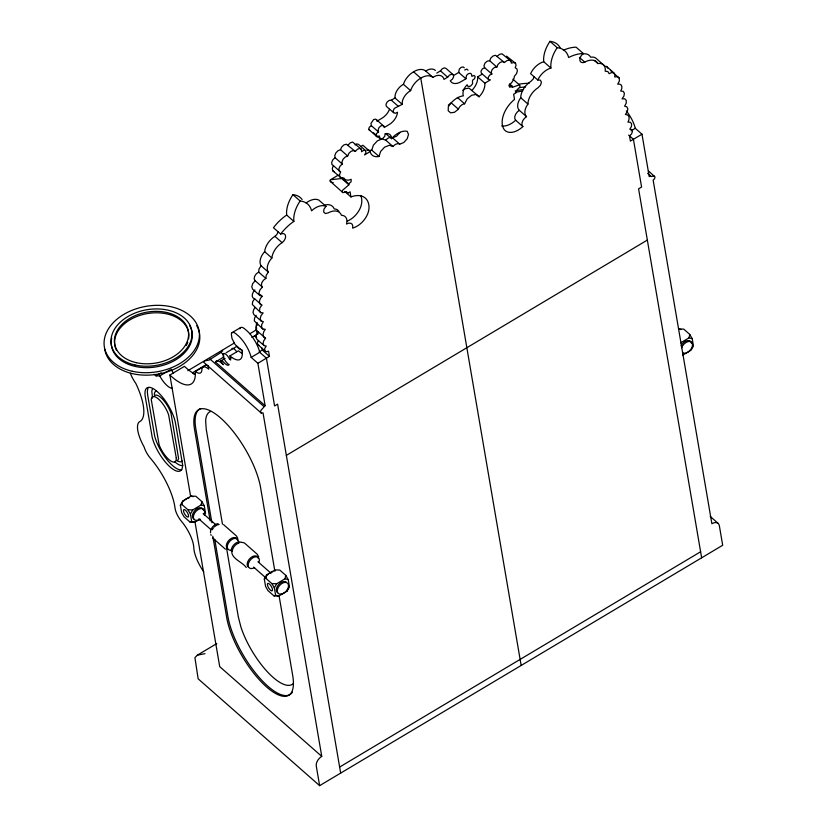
<?xml version="1.0" encoding="UTF-8"?>
<svg xmlns="http://www.w3.org/2000/svg" width="827" height="827" viewBox="0 0 827 827"><rect width="100%" height="100%" fill="white"/><g stroke="black" fill="none" stroke-linecap="round" stroke-linejoin="round"><path stroke-width="1.24" d="M232.077 549.479C229.648 558.39 242.311 561.636 246.281 567.549M648.399 170.869L655.005 176.895L654.602 178.653L653.144 180.152L711.871 523.698A8.053 5.086 -48.7 0 1 719.325 525.579L722.684 545.262L319.625 785.65L316.265 765.967A8.053 5.086 -48.7 0 1 321.755 756.374L263.027 412.818L261.384 413.169L260.505 412.177L260.908 410.419L265.126 405.695L257.879 363.28L269.457 356.375L268.568 351.165L266.263 351.775L264.764 350.72L264.743 348.477L266.232 346.068L264.061 345.583L263.1 343.65L263.658 340.91L265.56 338.274A7.443 4.704 -48.7 0 1 265.26 329.291L262.862 329.032L261.549 327.285L261.725 324.556L263.327 321.662L261.084 320.938L260.205 318.705L260.981 315.697L263.162 312.895L260.712 312.668L259.492 310.797L259.905 307.944L261.828 305.111A6.554 4.135 -48.7 0 1 262.128 296.273L259.802 295.477L258.975 293.078L259.936 289.905L262.366 287.083L255.161 280.746L254.178 278.968L254.592 276.414L256.256 273.861L258.665 272.093L259.027 268.961L261.105 265.777A12.581 7.939 -48.7 0 1 264.671 251.666A15.393 9.717 -48.7 0 1 274.915 236.315A6.109 3.856 -48.7 0 0 278.141 231.839M262.366 287.083L261.384 285.305L261.797 282.751L263.462 280.198L265.87 278.43L266.232 275.298L268.31 272.114A12.581 7.939 -48.7 0 1 271.876 258.003A15.393 9.717 -48.7 0 1 282.121 242.652A6.109 3.856 -48.7 0 0 285.553 235.871A6.109 3.856 -48.7 0 0 280.653 234.051L273.448 227.714A37.391 23.601 -48.7 0 1 286.659 215.041A28.821 18.184 -48.7 0 1 292.934 194.665A28.821 18.184 -48.7 0 1 302.113 199.524M200.062 519.129L194.862 522.23L190.076 522.116L184.049 516.813L181.62 512.585L180.358 505.204L181.94 504.511L182.705 501.09L191.027 496.128L195.813 496.241L201.85 501.544L204.279 505.773L205.541 513.153L204.362 515.211M194.862 522.23L191.668 521.423L190.406 514.043L192.763 509.928L201.085 504.966L201.85 501.544M264.299 579.024L265.891 578.331L266.645 574.91L274.977 569.948L279.753 570.061L285.791 575.365L288.22 579.593L289.481 586.974L287.124 591.088L278.802 596.05L274.026 595.936L267.989 590.633L265.56 586.405L264.299 579.024L266.645 574.91M278.802 596.05L275.608 595.244L274.347 587.863L276.704 583.748L285.026 578.786L285.791 575.365M287.124 591.088L287.641 588.803M680.683 342.812L689.005 337.85L689.77 334.418L683.733 329.115L678.957 329.001L681.086 329.539M369.907 130.49L368.687 129.405L369.349 127.193L371.354 125.673L370.972 123.419L373.515 119.646L375.458 119.119L376.75 119.977L383.955 126.314L384.162 127.544L389.248 124.505A12.095 7.639 -48.7 0 0 397.518 112.255L395.285 113.268L393.569 112.668L386.364 106.332L385.992 104.398L387.129 102.041L389.238 100.377L391.326 100.191L395.027 97.989A11.464 7.236 -48.7 0 1 403.421 84.313A15.248 9.624 -48.7 0 1 413.562 71.815A15.248 9.624 -48.7 0 1 425.698 71.019A11.464 7.236 -48.7 0 1 435.405 70.44M533.922 76.849L533.312 78.865L530.851 81.397A15.331 9.676 -48.7 0 0 520.741 97.731A11.867 7.484 -48.7 0 0 519.325 110.322A6.854 4.331 -48.7 0 0 515.655 120.235A17.119 10.803 -48.7 0 1 501.648 125.931M392.99 146.524L389.331 145.283L384.586 147.175L380.616 151.475L378.993 156.468L371.788 150.132L373.411 145.138L377.381 140.838L382.126 138.946L385.785 140.197L392.99 146.524A5.903 3.721 -48.7 0 1 399.73 144.177L403.824 142.492L407.204 138.74L408.507 134.439L407.204 131.307A16.251 10.255 -48.7 0 0 391.543 138.688A10.255 6.471 -48.7 0 0 385.031 133.736L384.824 136.207L382.756 138.481L380.368 138.874L373.163 132.537M378.993 156.468A14.741 9.304 -48.7 0 1 370.103 151.61L364.562 154.918L365.968 152.592L365.617 150.617L363.746 150.266L361.554 151.755L361.502 149.408L359.848 148.405L357.388 149.222L355.331 151.465L346.368 144.218L343.887 144.942L341.654 147.03L340.497 149.677L338.036 150.69L335.907 152.85L334.801 155.455L335.069 157.678L332.919 159.704L331.72 162.257L331.906 164.48L333.395 165.627L332.33 168.336L332.64 170.631L341.427 178.167L343.825 177.929A9.417 5.944 -48.7 0 0 351.175 179.304L351.093 181.806L348.715 183.821L348.88 184.845L342.523 190.303L342.171 191.792L342.916 192.629L344.301 192.329A4.486 2.832 -48.7 0 1 347.764 193.198L350.079 191.823L350.948 196.94A23.911 15.093 -48.7 0 1 368.966 208.466A17.119 10.803 -48.7 0 1 352.591 228.128A6.854 4.331 -48.7 0 0 346.513 224.024A11.867 7.484 -48.7 0 0 341.458 215.299A15.331 9.676 -48.7 0 0 328.154 212.921L325.362 213.531L323.677 212.053L323.926 209.2L325.972 206.347L318.767 200.01A15.393 9.717 -48.7 0 0 306.145 202.956M333.395 165.627L340.6 171.964L339.535 174.673L339.835 176.968M340.6 171.964L339.111 170.817L338.925 168.594L340.114 166.041L342.275 164.015L342.006 161.792L343.112 159.187L345.241 157.027L347.702 156.014L348.86 153.367L351.093 151.279L353.574 150.555L355.331 151.465M436.79 73.076L440.481 70.874L442.249 68.765L444.481 67.835L446.135 68.527L453.341 74.854L453.63 76.849L452.431 79.185L450.291 80.788A12.095 7.639 -48.7 0 0 460.835 81.811L465.921 78.782L466.49 75.453L468.247 73.779L470.191 73.252L471.483 74.11L471.876 76.363L473.974 75.422L475.205 76.508L474.543 78.71L472.537 80.229L472.527 83.899L470.46 86.173L468.072 86.566L467.131 84.767A10.255 6.471 -48.7 0 0 463.358 95.86A16.251 10.255 -48.7 0 0 448.306 106.797L448.224 110.756L450.612 112.854L454.53 112.255L458.396 109.195A5.903 3.721 -48.7 0 1 464.619 103.809L467.214 98.837L471.669 95.239L476.228 94.443L479.102 96.769A14.741 9.304 -48.7 0 0 484.839 83.186L490.39 79.868L488.519 79.506L488.188 77.521L489.605 75.195L491.858 74.037L484.653 67.7L483.96 65.736L485.004 63.121L487.258 61.126L489.636 60.733L490.783 58.086L493.026 55.998L495.497 55.275L504.47 62.521L506.796 60.681L509.194 60.133L510.9 61.064L511.365 63.162L513.753 62.48L515.521 63.266L516.058 65.281L515.2 67.824L516.916 68.879L517.371 71.081L516.451 73.779L514.425 76.187A9.417 5.944 -48.7 0 1 508.863 85.253L509.701 87.207L512.275 86.277L512.451 87.3L519.335 84.85L520.069 85.688L519.728 87.166L518.498 88.427A4.486 2.832 -48.7 0 0 515.955 92.893L513.639 94.268L514.518 99.395A23.911 15.093 -48.7 0 0 503.405 128.288A17.119 10.803 -48.7 0 0 522.86 126.572A6.854 4.331 -48.7 0 1 526.53 116.659A11.867 7.484 -48.7 0 1 527.946 104.068A15.331 9.676 -48.7 0 1 538.057 87.734L540.517 85.202L541.427 82.183L540.341 80.126L537.788 80.012L530.583 73.675A15.393 9.717 -48.7 0 1 543.721 61.725A28.821 18.184 -48.7 0 1 549.986 41.35A28.821 18.184 -48.7 0 1 560.117 47.708M491.858 74.037L491.166 72.073L492.21 69.458L494.463 67.463L496.841 67.07L497.988 64.423L500.232 62.335L502.702 61.611L504.47 62.521M256.122 315.325L254.52 318.219L254.344 320.948L262.862 329.032M180.358 505.204L182.705 501.09M258.531 340.538L257.548 342.151L257.559 344.383L264.764 350.72M338.243 175.138L330.511 179.748L329.777 180.886L342.916 192.629M254.923 289.936A6.554 4.135 -48.7 0 0 254.623 298.774L252.711 301.607L252.287 304.46L260.712 312.668M257.404 323.853A7.443 4.704 -48.7 0 0 258.355 331.947L256.453 334.573L255.894 337.313L256.856 339.246L264.061 345.583M223.9 354.948L221.036 352.426L209.179 360.045L204.62 360.913L203.742 362.267L261.384 413.169M255.233 307.499L253.775 309.36L253 312.368L253.879 314.601L261.084 320.938M413.562 71.815L420.767 78.151A15.248 9.624 -48.7 0 1 432.903 77.356A11.464 7.236 -48.7 0 1 443.996 79.413L447.686 77.211L449.454 75.102L451.687 74.172L453.341 74.854M255.161 280.746L252.731 283.568L251.77 286.742L252.597 289.15L259.802 295.477M399.999 132.403L396.619 136.155L392.525 137.84L399.73 144.177M348.126 145.128L350.183 142.885L352.643 142.068L361.502 149.408M462.675 90.339L464.464 88.902L469.023 88.117L479.102 96.769M497.265 56.184L499.591 54.344L501.989 53.796L510.9 61.064M448.296 105.153L451.191 102.858L458.396 109.195M383.955 126.314L382.663 125.456L380.72 125.983L378.962 127.658L378.177 129.756L378.559 132.01L376.554 133.529L375.892 135.742L377.112 136.827L379.221 135.886L380.368 138.874M216.767 643.592L197.364 655.16L194.914 657.661L198.149 678.822L319.625 785.65M355.083 144.921L356.54 143.929L358.411 144.28L365.617 150.617M393.569 112.668L393.197 110.735L394.334 108.378L402.232 104.326A11.464 7.236 -48.7 0 1 410.626 90.65A15.248 9.624 -48.7 0 1 420.767 78.151L521.155 665.456M453.63 75.474L458.716 72.445L459.285 69.117L461.042 67.442L462.986 66.915L464.278 67.773M360.686 146.596L362.908 145.273L370.103 151.61M471.897 90.432A14.741 9.304 -48.7 0 0 477.634 76.849L482.079 74.203M154.194 374.269L155.993 375.851L161.141 372.781M232.036 332.671L240.585 327.575M155.993 375.851L159.745 375.954L170.042 369.814M190.551 496.004L169.876 375.034L184.431 366.34A50.147 17.687 59.2 0 0 194.862 374.124M187.801 370.754L234.31 343.019M249.816 333.767L256.453 329.808M193.115 373.628L192.608 372.75L206.44 364.511M226.185 352.726L237.049 346.255L242.6 351.134M251.863 337.416L257.786 333.881M169.876 375.034A50.147 17.687 59.2 0 0 195.337 371.499L206.781 364.676M265.126 405.695L215.444 361.999L223.993 356.902M215.444 361.999A14.607 5.148 59.2 0 1 223.352 364.697L220.768 360.985L225.047 358.432M220.768 360.985A4.094 1.447 59.2 0 1 223.404 361.968A9.221 3.256 59.2 0 0 229.182 364.593A6.368 2.243 59.2 0 1 225.326 360.882A6.368 2.243 59.2 0 1 223.073 355.269A6.544 2.305 59.2 0 1 225.182 353.811A6.544 2.305 59.2 0 1 229.472 358.97L230.65 360.003L229.947 355.899L238.496 350.803A27.074 9.552 59.2 0 0 242.383 353.553M229.472 358.97L231.612 357.698M261.901 347.95L262.252 350.038L259.223 351.847L266.428 358.184L274.585 405.923L277.593 404.134L340.662 773.1M229.947 355.899A27.074 9.552 59.2 0 0 241.918 349.842L238.745 348.622L234.868 344.177L231.974 338.46L231.333 333.943A11.082 3.908 59.2 0 1 237.235 334.925A18.752 6.616 59.2 0 1 251.17 357.388L259.73 352.281A18.752 6.616 59.2 0 0 245.784 329.828A11.082 3.908 59.2 0 0 239.882 328.836M631.001 130.852L635.27 128.299L641.979 134.201L649.226 176.616L650.498 175.851L651.221 176.544L654.126 175.903M641.979 134.201L630.391 141.107L629.502 135.897L631.57 133.902L632.469 131.421L631.787 129.581L629.823 129.208L631.446 126.469L631.632 123.854L630.319 122.231L627.951 122.148A7.443 4.704 -48.7 0 0 625.408 114.488L627.29 111.686L627.817 108.844L626.825 106.807L624.623 106.176L626.225 103.158L626.246 100.387L624.685 98.785L622.038 98.858L623.961 96.025L624.375 93.172L623.155 91.301L620.705 91.073A6.554 4.135 -48.7 0 0 617.717 84.189L619.371 81.025L619.299 78.172L610.326 70.295M286.359 455.377L647.334 240.078M682.782 355.103L691.103 350.141L693.46 346.027L692.199 338.646L689.77 334.418M339.628 767.053L700.614 551.764M484.653 67.7L482.399 68.858L480.983 71.184L481.314 73.169L488.519 79.506M464.671 70.026L466.779 69.086L467.999 70.171M190.076 522.116L191.668 521.423M274.026 595.936L275.608 595.244M197.364 655.16L204.972 653.671M330.511 179.748L341.675 178.518L348.88 184.845M181.94 504.511L187.977 509.814L192.763 509.928M265.891 578.331L271.918 583.635L276.704 583.748M604.444 66.191L606.594 66.47L613.799 72.807L614.926 74.451L614.678 76.952L617.531 76.632L619.299 78.172M613.799 72.807L611.649 72.528L609.137 73.706L607.866 71.535L605.188 71.194A12.581 7.939 -48.7 0 0 597.9 63.555L594.303 60.392M330.903 182.064L333.25 182.602M689.005 337.85L692.199 338.646M191.027 496.128L193.156 496.665M201.085 504.966L204.279 505.773M241.494 542.233L244.42 542.967L257.238 554.235L258.696 556.757M285.026 578.786L288.22 579.593M506.548 56.143L515.521 63.266M257.559 344.383L259.058 345.438M332.64 170.631L334.222 171.83M603.72 65.075L596.515 58.738A12.581 7.939 -48.7 0 0 590.695 57.218A15.393 9.717 -48.7 0 0 582.963 53.858M597.9 63.555A15.393 9.717 -48.7 0 0 584.792 62.139A6.109 3.856 -48.7 0 1 579.892 60.319A6.109 3.856 -48.7 0 1 583.324 53.528L576.119 47.191A37.391 23.601 -48.7 0 0 563.301 50.261M579.386 57.383L584.792 62.139M549.986 41.35L557.191 47.687A28.821 18.184 -48.7 0 1 568.614 57.508A37.391 23.601 -48.7 0 1 583.324 53.528M628.634 135.09L633.42 139.298L641.587 187.047L638.578 188.835L701.647 557.812M543.721 61.725L550.927 68.062A15.393 9.717 -48.7 0 0 537.788 80.012M647.603 173.319L650.498 175.851M512.864 79.165L519.335 84.85M489.636 60.733L496.841 67.07M509.577 83.899L512.275 86.277M509.742 84.923L512.451 87.3M520.741 97.731L527.946 104.068M519.325 110.322L526.53 116.659M477.634 76.849L484.839 83.186M515.655 120.235L522.86 126.572M458.716 72.445L465.921 78.782M440.481 70.874L447.686 77.211M457.414 97.472L464.619 103.809M425.698 71.019L432.903 77.356M403.421 84.313L410.626 90.65M395.027 97.989L402.232 104.326M391.326 100.191L398.531 106.528M386.147 133.933L391.543 138.688M371.354 125.673L378.559 132.01M368.687 129.405L377.112 136.827M340.497 149.677L347.702 156.014M335.069 157.678L342.275 164.015M348.715 183.821L341.51 177.485L341.675 178.518M345.986 191.637L347.764 193.198M344.652 191.399L350.948 196.94M710.228 516.43L717.96 523.233M292.934 194.665L300.129 201.002A28.821 18.184 -48.7 0 1 311.562 210.823A15.393 9.717 -48.7 0 1 325.972 206.347M286.659 215.041L293.864 221.378A37.391 23.601 -48.7 0 0 280.653 234.051M274.915 236.315L282.121 242.652M264.671 251.666L271.876 258.003M261.105 265.777L268.31 272.114M258.665 272.093L265.87 278.43M260.329 294.691L262.128 296.273M254.623 298.774L261.828 305.111M258.355 331.947L265.56 338.274M256.67 337.271L254.819 335.648L255.326 336.527M262.252 350.038L269.457 356.375M251.17 357.388L257.879 363.28M209.944 359.042L263.854 406.45M192.608 372.75L194.459 374.383M223.559 524.618L236.377 535.896L237.835 538.418M203.184 513.588L216.25 525.083M257.972 561.771L271.039 573.266M198.8 518.911L210.926 529.58M253.589 567.095L265.725 577.763M212.601 537.932L225.42 549.211M321.755 756.374L219.713 666.634L194.903 521.465M221.036 352.426L222.287 350.379L222.701 350.958M606.594 66.47L607.721 68.114M271.918 583.635L274.347 587.863M187.977 509.814L190.406 514.043M210.844 534.542L211.143 535.41M376.75 119.977L376.957 121.207L382.043 118.168A12.095 7.639 -48.7 0 0 389.517 109.309M274.895 571.364L260.557 487.454A56.67 19.982 59.2 0 0 220.644 418.038A56.67 19.982 59.2 0 0 194.541 429.389L210.192 520.938M279.03 595.523L292.717 675.628A56.67 19.982 59.2 0 1 266.614 686.979A56.67 19.982 59.2 0 1 226.701 617.573L212.797 536.196M208.073 365.524L208.704 369.183A14.441 5.096 59.2 0 0 201.871 369.845A16.168 5.706 59.2 0 1 195.337 371.499M222.473 524.235L206.233 429.234L205.644 420.716A49.124 17.326 59.2 0 1 210.368 411.536M226.588 548.301L238.279 616.704L240.905 627.011A49.124 17.326 59.2 0 0 267.276 671.679A49.124 17.326 59.2 0 0 293.337 683.526M211.898 522.726L195.813 428.634A56.67 19.982 59.2 0 1 200.599 408.579M214.72 539.256L227.973 616.808A56.67 19.982 59.2 0 0 258.231 676.321A56.67 19.982 59.2 0 0 292.427 692.168M152.55 398.107L151.837 391.647A22.805 8.043 59.2 0 1 152.499 388.897M385.785 140.197A5.903 3.721 -48.7 0 1 391.088 137.344M371.788 150.132A14.741 9.304 -48.7 0 1 366.816 149.925M360.758 195.451A23.911 15.093 -48.7 0 1 361.761 202.129A17.119 10.803 -48.7 0 1 347.319 221.119M338.925 211.464A11.867 7.484 -48.7 0 0 334.253 208.962A15.331 9.676 -48.7 0 0 325.238 204.91M293.864 221.378A28.821 18.184 -48.7 0 1 300.129 201.002M130.346 373.235A17.026 6.006 59.2 0 0 135.855 383.501A46.726 16.478 59.2 0 1 139.742 421.615A25.792 9.097 59.2 0 0 144.053 446.828A12.912 4.559 59.2 0 0 150.493 458.344A45.103 15.909 59.2 0 1 175.024 508.078A12.281 4.331 59.2 0 0 181.568 521.455A22.732 8.022 59.2 0 1 193.787 547.639A24.707 8.715 59.2 0 0 203.783 571.819M172.367 388.204A15.434 5.448 59.2 0 1 159.745 375.954M173.536 373.194A15.434 5.448 59.2 0 1 171.075 369.193M231.808 348.87A6.544 2.305 59.2 0 1 236.698 351.692M154.122 396.309A15.434 5.438 59.2 0 1 162.164 398.779A15.434 5.438 59.2 0 1 171.044 413.438L178.591 458.499A15.703 5.541 59.2 0 1 176.833 460.608A18.866 6.657 59.2 0 0 182.219 461.032M154.339 394.51A18.597 6.554 59.2 0 1 156.127 391.026M148.167 387.873A25.968 9.159 59.2 0 0 147.723 395.347L154.701 436.191A26.226 9.252 59.2 0 0 167.033 459.688A26.226 9.252 59.2 0 0 181.816 469.808M182.86 465.529A23.053 8.136 59.2 0 1 174.735 461.807M116.535 350.359A37.391 25.833 -9.7 0 1 147.899 313.464A37.391 25.833 -9.7 0 1 188.608 338.75M187.739 342.161A37.391 25.833 -9.7 0 1 186.251 345.552M189.6 325.528A40.843 28.221 -9.7 0 1 155.931 366.93A40.843 28.221 -9.7 0 1 111.707 338.067M196.692 325.611A48.038 33.183 -9.7 0 1 163.239 373.018A48.038 33.183 -9.7 0 1 104.74 349.118M199.814 519.397A6.905 4.352 -48.7 0 1 193.363 516.885A6.905 4.352 -48.7 0 1 200.082 508.729A6.905 4.352 -48.7 0 1 204.207 514.074M193.59 518.922A6.905 4.352 -48.7 0 1 195.72 509.701A6.905 4.352 -48.7 0 1 203.525 510.29M230.857 550.234A6.905 4.352 -48.7 0 1 227.57 545.065A6.905 4.352 -48.7 0 1 234.341 538.491A6.905 4.352 -48.7 0 1 238.403 542.905M227.518 548.756A6.905 4.352 -48.7 0 1 229.658 539.535A6.905 4.352 -48.7 0 1 237.452 540.124M212.281 529.776A6.905 4.352 -48.7 0 1 213.573 527.791M214.379 526.913A6.905 4.352 -48.7 0 1 219.114 524.483M210.523 532.815A6.905 4.352 -48.7 0 1 218.111 523.594M183.408 501.265A6.905 4.352 -48.7 0 1 188.959 497.957M267.359 575.085A6.905 4.352 -48.7 0 1 272.9 571.777M254.613 567.58A6.905 4.352 -48.7 0 1 248.162 565.068A6.905 4.352 -48.7 0 1 254.871 556.912A6.905 4.352 -48.7 0 1 258.996 562.257M248.379 567.105A6.905 4.352 -48.7 0 1 250.509 557.884A6.905 4.352 -48.7 0 1 258.313 558.473M232.325 551.154A6.905 4.352 -48.7 0 1 239.055 542.977M231.384 551.164A6.905 4.352 -48.7 0 1 234.682 543.959A6.905 4.352 -48.7 0 1 241.308 542.533M277.531 592.742A6.905 4.352 -48.7 0 1 278.41 584.813A6.905 4.352 -48.7 0 1 286.297 582.094M257.89 333.974A48.038 33.183 -9.7 0 1 256.835 330.376M256.618 329.167A48.038 33.183 -9.7 0 1 256.535 322.923M257.538 334.046A48.038 33.183 -9.7 0 1 257.042 331.627M256.949 325.383A48.038 33.183 -9.7 0 1 257.383 322.871M550.927 68.062A28.821 18.184 -48.7 0 1 557.191 47.687M626.37 110.952A18.752 6.616 59.2 0 1 635.27 128.299M515.18 90.97A37.391 25.833 -9.7 0 1 523.594 89.523M515.428 92.407A37.391 25.833 -9.7 0 1 522.623 91.084M519.118 84.147A48.038 33.183 -9.7 0 1 529.104 83.269M519.614 87.621A40.843 28.221 -9.7 0 1 525.507 86.969M681.097 345.862A6.905 4.352 -48.7 0 1 686.999 340.724A6.905 4.352 -48.7 0 1 691.444 343.164M681.675 347.764A6.905 4.352 -48.7 0 1 689.821 341.468A6.905 4.352 -48.7 0 1 691.114 349.004A6.905 4.352 -48.7 0 1 682.513 352.684M176.275 457.92L176.161 459.946A15.703 5.541 59.2 0 1 168.873 459.523A15.703 5.541 59.2 0 1 159.166 444.998L151.258 399.617A15.434 5.438 59.2 0 1 158.546 399.1A15.434 5.438 59.2 0 1 168.615 414.885L176.275 457.92M182.529 464.247L175.551 423.403A25.968 9.159 59.2 0 0 157.254 391.595A25.968 9.159 59.2 0 0 145.294 396.795L152.271 437.638A26.226 9.252 59.2 0 0 170.155 467.028A26.226 9.252 59.2 0 0 182.529 464.247M132.299 371.261A48.038 33.183 -9.7 0 0 199.162 331.379A48.038 33.183 -9.7 0 0 123.761 314.415A48.038 33.183 -9.7 0 0 132.299 371.261M134.966 364.996A40.843 28.221 -9.7 0 0 191.823 331.089A40.843 28.221 -9.7 0 0 127.699 316.658A40.843 28.221 -9.7 0 0 134.966 364.996M136.362 362.681A37.391 25.833 -9.7 0 0 188.411 331.637A37.391 25.833 -9.7 0 0 129.715 318.426A37.391 25.833 -9.7 0 0 136.362 362.681M280.88 594.22A6.905 4.352 -48.7 0 0 288.468 584.989A6.905 4.352 -48.7 0 0 279.423 585.692A6.905 4.352 -48.7 0 0 280.88 594.22M183.501 511.096A4.311 1.52 59.2 0 0 187.719 517.082A4.311 1.52 59.2 0 0 186.809 511.758A4.311 1.52 59.2 0 0 183.501 511.096M267.441 584.927A4.311 1.52 59.2 0 0 271.669 590.902A4.311 1.52 59.2 0 0 270.76 585.578A4.311 1.52 59.2 0 0 267.441 584.927"/></g></svg>
